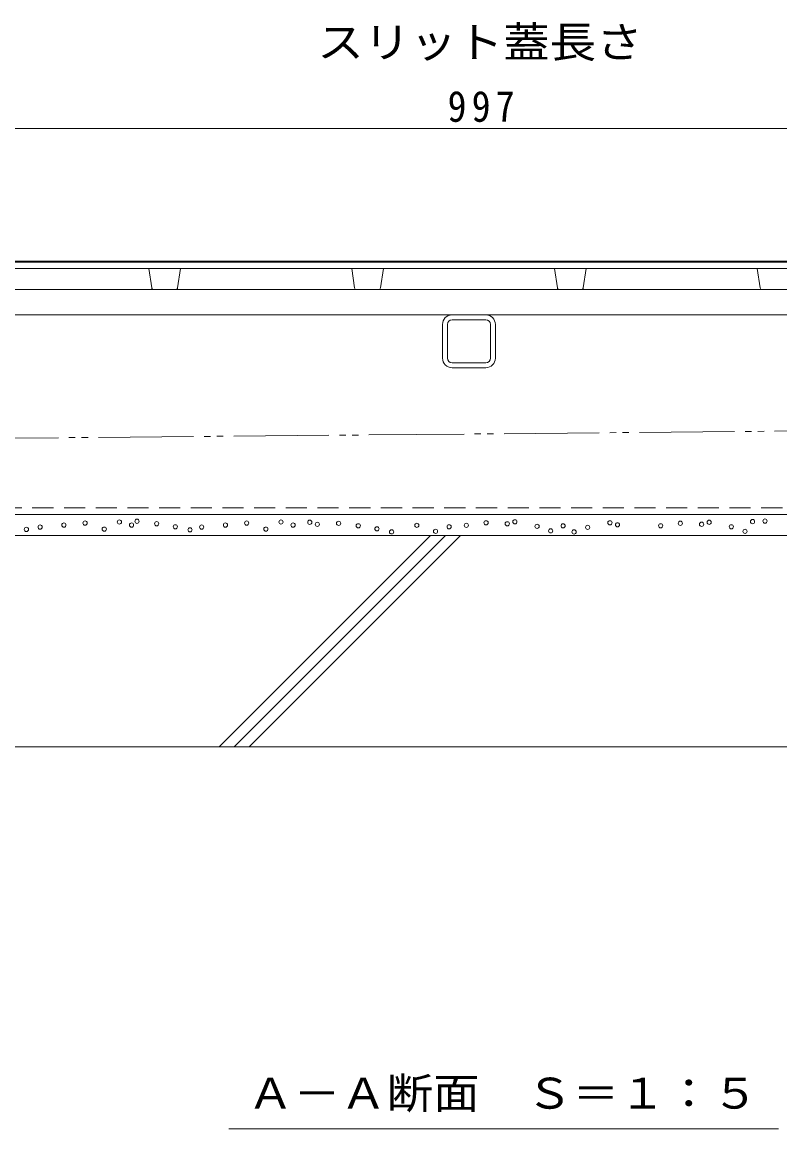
# Model space of a CAD drawing. Units: millimetres at full size, sheet at 1:5; details may follow other scales. Extents: x -1782 to 1922, y -1359 to 1336.
# Drawn here: x -1151 to -792, y -1003 to -479 of the extents above; entities that cross this region are included whole.
import ezdxf
from ezdxf.enums import TextEntityAlignment as Align

# ---------------------------------------------------------------- set-up
doc = ezdxf.new("R2010")
doc.units = ezdxf.units.MM
doc.header["$LTSCALE"] = 5
doc.linetypes.add('DASHED2', pattern=[3, 2, -1])
doc.linetypes.add('DOUBLE_CHAIN2', pattern=[12.8, 9, -1, 0.6, -0.6, 0.6, -1])
for name, color, linetype, lineweight in [('4-0_通り芯', 7, 'Continuous', 9), ('4-2_給水施設', 3, 'Continuous', 9), ('4-4_ハッチ', 7, 'Continuous', 9), ('4-5_図形', 7, 'Continuous', 9), ('4-E_補助線（青）', 7, 'Continuous', 9)]:
    doc.layers.add(name, color=color, linetype=linetype, lineweight=lineweight)
doc.styles.add('ＭＳ ゴシック', font='')
doc.styles.get('ＭＳ ゴシック').set_extended_font_data('MS Gothic')

msp = doc.modelspace()

# ---------------------------------------------------------------- linework, layer by layer
at = {"layer": '4-0_通り芯'}
for p, q in [((-249.529, -591.851), (-1629.529, -591.851)), ((-947.529, -617.351), (-931.529, -617.351)), ((-952.029, -637.851), (-952.029, -621.851)), ((-949.729, -621.851), (-949.729, -637.851)), ((-947.529, -619.651), (-931.529, -619.651)), ((-929.329, -637.851), (-929.329, -621.851)), ((-927.119, -621.851), (-927.029, -621.851)), ((-927.029, -637.851), (-927.029, -621.851)), ((-947.529, -640.051), (-931.529, -640.051)), ((-947.529, -642.351), (-931.529, -642.351)), ((-1641.189, -711.851), (-237.868, -711.851))]:
    msp.add_line(p, q, dxfattribs=at)
at = {"layer": '4-0_通り芯', "linetype": 'DASHED2'}
msp.add_line((-1641.189, -708.651), (-237.868, -708.651), dxfattribs=at)
at = {"layer": '4-0_通り芯'}
for centre, radius, start, end in [((-947.529, -621.851), 4.5, 90, 180), ((-931.529, -621.851), 4.5, 0, 90), ((-947.529, -621.851), 2.2, 90, 180), ((-931.529, -621.851), 2.2, 0, 90), ((-947.529, -637.851), 4.5, 180, 270), ((-947.529, -637.851), 2.2, 180, 270), ((-931.529, -637.851), 2.2, 270, 0), ((-931.529, -637.851), 4.5, 270, 0)]:
    msp.add_arc(centre, radius, start, end, dxfattribs=at)
at = {"layer": '4-2_給水施設'}
for p, q in [((-1423.164, -595.351), (-441.029, -595.351)), ((-1089.656, -604.499), (-1091.029, -595.351)), ((-1077.401, -604.499), (-1076.029, -595.351)), ((-993.656, -604.499), (-995.029, -595.351)), ((-981.401, -604.499), (-980.029, -595.351)), ((-897.656, -604.499), (-899.029, -595.351)), ((-885.401, -604.499), (-884.029, -595.351)), ((-801.656, -604.499), (-803.029, -595.351)), ((-443.602, -605.351), (-1435.456, -605.351)), ((-569.529, -617.351), (-1360.573, -617.351))]:
    msp.add_line(p, q, dxfattribs=at)
msp.add_lwpolyline([(-1437.029, -592.351), (-586.677, -592.351), (-442.029, -592.351)], dxfattribs=at)
for centre, start, end in [((-1088.668, -604.351), 188.53077, 270), ((-1078.39, -604.351), 270, 351.46923), ((-992.668, -604.351), 188.53077, 270), ((-982.39, -604.351), 270, 351.46923), ((-896.668, -604.351), 188.53077, 270), ((-886.39, -604.351), 270, 351.46923), ((-800.668, -604.351), 188.53077, 270)]:
    msp.add_arc(centre, 1, start, end, dxfattribs=at)
at = {"layer": '4-4_ハッチ'}
msp.add_line((-1431.887, -529.189), (-434.887, -529.189), dxfattribs=at)
at = {"layer": '4-5_図形'}
msp.add_line((-1053.242, -1002.681), (-792.927, -1002.681), dxfattribs=at)
at = {"layer": '4-E_補助線（青）', "linetype": 'DOUBLE_CHAIN2'}
msp.add_line((-237.868, -667.351), (-1641.189, -680.131), dxfattribs=at)
at = {"layer": '4-E_補助線（青）', "color": 2}
for p, q in [((-237.868, -721.851), (-1641.189, -721.851)), ((-1057.694, -821.851), (-957.694, -721.851)), ((-1050.623, -821.851), (-950.623, -721.851)), ((-1043.552, -821.851), (-943.552, -721.851)), ((-237.868, -821.851), (-1641.189, -821.851))]:
    msp.add_line(p, q, dxfattribs=at)
at = {"layer": '4-E_補助線（青）'}
for centre in [(-1142.487, -717.813), (-1131.255, -716.857), (-1121.217, -715.901), (-1104.965, -715.423), (-1099.229, -716.857), (-1096.652, -715.046), (-1087.331, -716.241), (-1078.488, -717.675), (-1066.009, -717.813), (-1054.776, -716.857), (-1044.738, -715.901), (-1028.486, -715.423), (-1022.75, -716.857), (-1014.857, -715.529), (-1011.272, -716.485), (-1001.234, -716.007), (-991.914, -717.202), (-983.071, -718.636), (-964.19, -716.963), (-948.894, -717.68), (-940.74, -716.976), (-931.419, -715.781), (-921.381, -716.259), (-917.796, -715.303), (-907.281, -717.454), (-894.941, -717.216), (-883.31, -717.933), (-872.794, -715.782), (-869.209, -716.738), (-848.765, -717.193), (-839.444, -715.998), (-829.406, -716.476), (-825.821, -715.52), (-815.305, -717.671), (-805.291, -715.209), (-799.396, -714.97), (-1148.986, -718.921), (-1112.135, -718.769), (-1071.557, -719.109), (-1035.656, -718.769), (-976.14, -720.07), (-955.347, -719.831), (-900.828, -719.605), (-889.763, -720.084), (-808.853, -719.822)]:
    msp.add_circle(centre, 1, dxfattribs=at)

# ---------------------------------------------------------------- texts
at = {"layer": '4-4_ハッチ', "color": 2, "insert": (-949.637, -526.189), "char_height": 14.66, "attachment_point": 7, "style": 'ＭＳ ゴシック'}
msp.add_mtext('\\T1.27;\\W0.9;997', dxfattribs=at)
at = {"layer": '4-5_図形', "color": 2, "style": 'ＭＳ ゴシック', "width": 1.1}
for s, p in [('スリット蓋長さ', (-1011.292, -499.967)), ('Ａ－Ａ断面\u3000Ｓ＝１：５', (-1044.439, -997.515))]:
    msp.add_text(s, height=14.66, dxfattribs=at).set_placement(p, align=Align.BOTTOM_LEFT)

doc.saveas('drawing.dxf')
